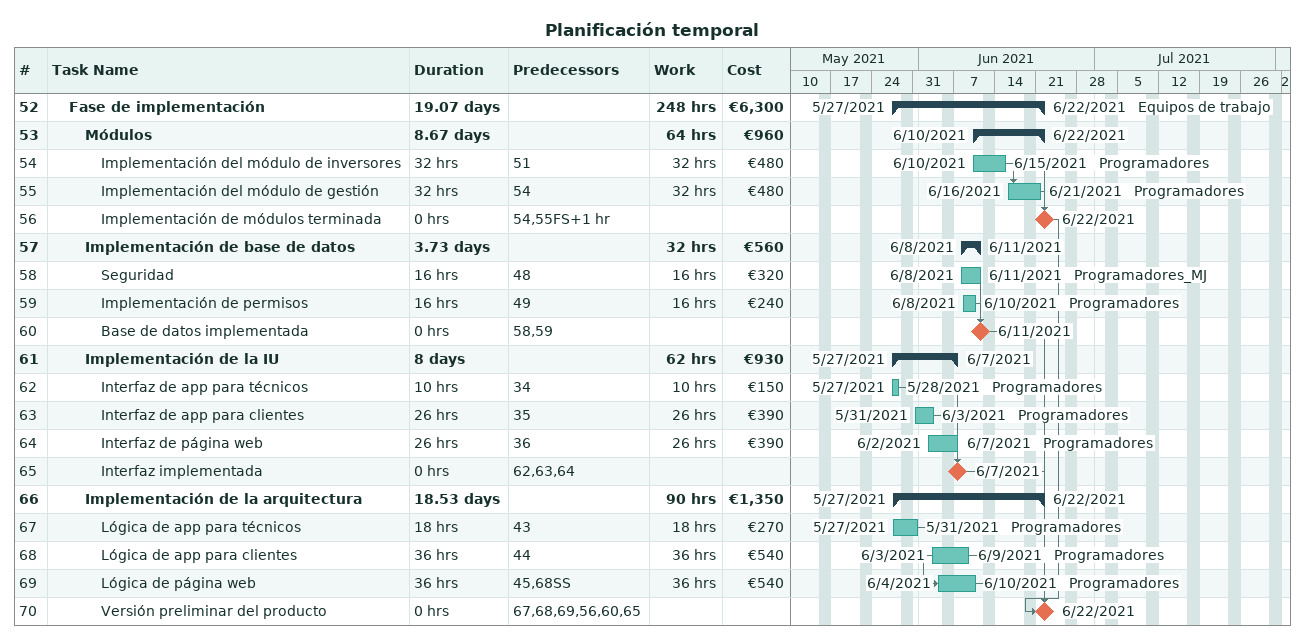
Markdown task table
Planificación temporal

| ID | Level | Task | Duration | Start | Finish | Predecessors | Resources | Work (h) | Cost (€) |
|---|---|---|---|---|---|---|---|---|---|
| 52 | 2 | **Fase de implementación** | 19.07d | 2021-05-27 | 2021-06-22 |  | Equipos de trabajo | 248 | 6300 |
| 53 | 3 | **Módulos** | 8.67d | 2021-06-10 | 2021-06-22 |  |  | 64 | 960 |
| 54 | 4 | Implementación del módulo de inversores | 32h | 2021-06-10 | 2021-06-15 | 51 | Programadores | 32 | 480 |
| 55 | 4 | Implementación del módulo de gestión | 32h | 2021-06-16 | 2021-06-21 | 54 | Programadores | 32 | 480 |
| 56 | 4 | Implementación de módulos terminada | 0h | 2021-06-22 | 2021-06-22 | 54, 55FS+1h |  |  |  |
| 57 | 3 | **Implementación de base de datos** | 3.73d | 2021-06-08 | 2021-06-11 |  |  | 32 | 560 |
| 58 | 4 | Seguridad | 16h | 2021-06-08 | 2021-06-11 | 48 | Programadores_MJ | 16 | 320 |
| 59 | 4 | Implementación de permisos | 16h | 2021-06-08 | 2021-06-10 | 49 | Programadores | 16 | 240 |
| 60 | 4 | Base de datos implementada | 0h | 2021-06-11 | 2021-06-11 | 58, 59 |  |  |  |
| 61 | 3 | **Implementación de la IU** | 8d | 2021-05-27 | 2021-06-07 |  |  | 62 | 930 |
| 62 | 4 | Interfaz de app para técnicos | 10h | 2021-05-27 | 2021-05-28 | 34 | Programadores | 10 | 150 |
| 63 | 4 | Interfaz de app para clientes | 26h | 2021-05-31 | 2021-06-03 | 35 | Programadores | 26 | 390 |
| 64 | 4 | Interfaz de página web | 26h | 2021-06-02 | 2021-06-07 | 36 | Programadores | 26 | 390 |
| 65 | 4 | Interfaz implementada | 0h | 2021-06-07 | 2021-06-07 | 62, 63, 64 |  |  |  |
| 66 | 3 | **Implementación de la arquitectura** | 18.53d | 2021-05-27 | 2021-06-22 |  |  | 90 | 1350 |
| 67 | 4 | Lógica de app para técnicos | 18h | 2021-05-27 | 2021-05-31 | 43 | Programadores | 18 | 270 |
| 68 | 4 | Lógica de app para clientes | 36h | 2021-06-03 | 2021-06-09 | 44 | Programadores | 36 | 540 |
| 69 | 4 | Lógica de página web | 36h | 2021-06-04 | 2021-06-10 | 45, 68SS | Programadores | 36 | 540 |
| 70 | 4 | Versión preliminar del producto | 0h | 2021-06-22 | 2021-06-22 | 67, 68, 69, 56, 60, 65 |  |  |  |
